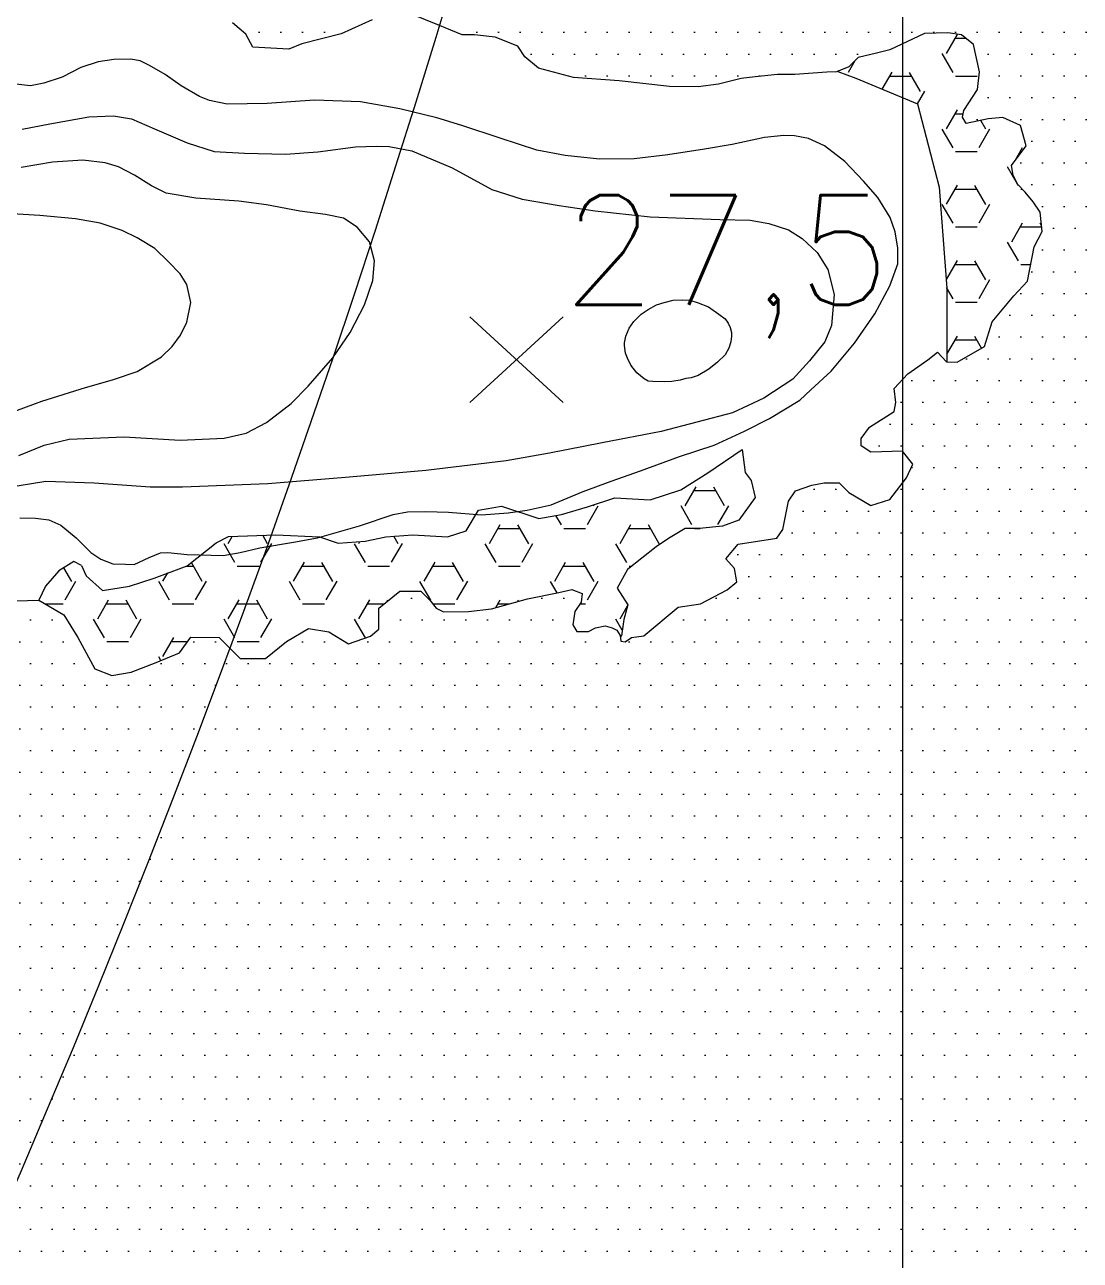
# Model space of a CAD drawing. Header units: millimetres. Extents: x 548366 to 1117317, y 7446967 to 14899125.
# Drawn here: x 558039.8 to 558424.8, y 7453801.3 to 7454251.9 of the extents above; entities that cross this region are included whole.
import ezdxf

# ---------------------------------------------------------------- set-up
doc = ezdxf.new("R2010")
doc.units = ezdxf.units.MM
doc.header["$MEASUREMENT"] = 0
for name, color, linetype in [('AFLORAMENTO_ROCHOSO', 32, 'Continuous'), ('CURVA_INTERMEDIÁRIA', 32, 'Continuous'), ('HACHURA_OCEANO', 131, 'Continuous'), ('MALHA_TM', 8, 'Continuous'), ('OCEANO', 5, 'Continuous'), ('PTO_COTADO', 7, 'Continuous'), ('RADIAIS', 222, 'Continuous')]:
    doc.layers.add(name, color=color, linetype=linetype)
doc.styles.add('ROMANS', font='romans.shx')
pattern_1 = [(0, (0, 0), (3.96875, 7.9375), [0, -7.9375])]
pattern_2 = [(0, (0, 0), (0, 13.74815), [7.9375, -15.875]), (120, (0, 0), (-11.906247155, -6.874075), [7.9375, -15.875]), (60, (7.938, 0), (-11.906247155, 6.874075), [7.9375, -15.875])]

msp = doc.modelspace()

# ---------------------------------------------------------------- hatches: boundary and pattern name
at = {"layer": 'AFLORAMENTO_ROCHOSO', "ltscale": 0.5}
h = msp.add_hatch(dxfattribs=at)
h.set_pattern_fill('HEX,_I', color=256, scale=2.5, style=2)
h.set_pattern_definition(pattern_2)
h.paths.add_polyline_path([(558404.67, 7454190.79), (558401.97, 7454193.72), (558400.36, 7454197.06), (558399.73, 7454200.6), (558405.14, 7454207.71), (558403.06, 7454215.19), (558396.53, 7454218.05), (558391.28, 7454217.57), (558383.18, 7454215.82), (558381.9, 7454218.21), (558382.37, 7454220.59), (558387.34, 7454228.31), (558388.05, 7454234.69), (558385.91, 7454244.69), (558381.46, 7454248.18), (558376.53, 7454248.98), (558368.07, 7454248.66), (558355.34, 7454242.78), (558350.56, 7454241.51), (558343.81, 7454239.9), (558340.44, 7454236.49), (558336.43, 7454234.89), (558343, 7454232.4), (558365.4, 7454223.1), (558373.4, 7454192.7), (558376.1, 7454155.8), (558376.19, 7454128.99), (558379.97, 7454128.82), (558389.93, 7454134.56), (558392.66, 7454143.54), (558400.63, 7454153.04), (558405.54, 7454158.32), (558408.02, 7454170.92), (558410.87, 7454176.48), (558410.25, 7454183.48), (558407.7, 7454187.29)])
h = msp.add_hatch(dxfattribs=at)
h.set_pattern_fill('HEX,_I', color=256, scale=2.5, style=2)
h.set_pattern_definition(pattern_2)
h.paths.add_polyline_path([(558270.2, 7454061.5), (558274.7, 7454064.5), (558280.7, 7454068.2), (558286, 7454068.2), (558294.3, 7454069), (558300.3, 7454071.2), (558306.3, 7454079.5), (558304.78, 7454085.69), (558302.6, 7454088.6), (558301.5, 7454097), (558289, 7454088.4), (558279.2, 7454082.3), (558268, 7454078.6), (558255.1, 7454079.3), (558245.09, 7454076.11), (558235.6, 7454073.3), (558227.3, 7454071.8), (558213.7, 7454076.3), (558205.4, 7454074.8), (558200.9, 7454067.3), (558194.1, 7454065.1), (558181.4, 7454065.8), (558171.5, 7454065.1), (558164, 7454063.5), (558154.2, 7454062.8), (558147.3, 7454065.1), (558131.4, 7454065.9), (558114.2, 7454065.2), (558109.7, 7454062.9), (558099.1, 7454054.6), (558087, 7454050.1), (558078, 7454047.1), (558068.2, 7454045.6), (558062.2, 7454050.9), (558060.5, 7454054.7), (558057.81, 7454056.12), (558052.23, 7454052.73), (558047.38, 7454047.15), (558044.97, 7454042.07), (558054.05, 7454036.66), (558059.16, 7454028.39), (558065.36, 7454016.95), (558071.64, 7454014.53), (558078.65, 7454015.8), (558087.83, 7454019.26), (558096.31, 7454022.79), (558100.43, 7454028.52), (558110.81, 7454028.44), (558118.48, 7454020.79), (558127.67, 7454020.79), (558135.33, 7454026.91), (558143.34, 7454031.7), (558150.82, 7454030.42), (558157.97, 7454026.13), (558165.96, 7454028.83), (558169.04, 7454031.5), (558169.04, 7454039.16), (558176.7, 7454045.28), (558184.37, 7454045.28), (558187.58, 7454042.07), (558189.9, 7454039.04), (558192.6, 7454037.77), (558201.68, 7454037.93), (558210.11, 7454038.89), (558223.18, 7454042.54), (558234.67, 7454044.87), (558239.38, 7454045.86), (558243.21, 7454044.47), (558242.77, 7454041.25), (558240.47, 7454037.86), (558239.74, 7454033), (558241.16, 7454030.62), (558245.47, 7454030.62), (558248.02, 7454031.89), (558251.53, 7454032.69), (558254.04, 7454031.89), (558255.8, 7454031.1), (558257.32, 7454028.82), (558257.5, 7454029), (558258.3, 7454035), (558259.8, 7454040.3), (558255.9, 7454046.4), (558259.7, 7454053.2)])
at = {"layer": 'HACHURA_OCEANO', "ltscale": 0.5}
h = msp.add_hatch(dxfattribs=at)
h.set_pattern_fill('DOTS', color=256, scale=5, style=0)
h.set_pattern_definition(pattern_1)
h.paths.add_polyline_path([(558365, 7454410), (558008.12, 7454410), (558010.36, 7454408.58), (558013.05, 7454400.5), (558014.9, 7454388.18), (558002.79, 7454367.35), (558001.42, 7454358.09), (558001.04, 7454352.6), (557995.78, 7454349.27), (557987.04, 7454335.66), (557986.55, 7454331.46), (557989.4, 7454328.28), (558001, 7454323.74), (558009.76, 7454323.42), (558013.11, 7454320.88), (558014.39, 7454314.36), (558013.99, 7454308.74), (558014.89, 7454306.05), (558020.28, 7454303.36), (558023.95, 7454298.46), (558030.5, 7454286.73), (558027.8, 7454277.76), (558029.5, 7454273.07), (558032.34, 7454268.46), (558035.85, 7454265.92), (558040.38, 7454263.4), (558043.97, 7454261.61), (558046.83, 7454258.29), (558051.28, 7454255.11), (558056.24, 7454253.04), (558060.22, 7454253.68), (558065.53, 7454255.33), (558085.76, 7454256.06), (558095.8, 7454259.4), (558106.86, 7454257.12), (558115.68, 7454252.57), (558120.46, 7454248.43), (558123.03, 7454243.67), (558136.15, 7454243.01), (558140.89, 7454244.88), (558155.23, 7454248.57), (558166.55, 7454253.66), (558180.89, 7454255.73), (558191.07, 7454251.59), (558199.39, 7454248.15), (558203.88, 7454248.15), (558211.46, 7454247.3), (558219.75, 7454244.12), (558222.3, 7454240.15), (558227.23, 7454236.08), (558239.96, 7454232.59), (558256.67, 7454231.47), (558274.99, 7454229.41), (558285.5, 7454229.25), (558292.82, 7454230.21), (558301.11, 7454232.27), (558306.3, 7454232.9), (558314.38, 7454233.8), (558320.67, 7454233.8), (558332.35, 7454234.65), (558335.94, 7454234.69), (558340.44, 7454236.49), (558343.81, 7454239.9), (558350.56, 7454241.51), (558355.34, 7454242.78), (558365, 7454247.24)])
h.paths.add_polyline_path([(558365, 7454126.74), (558361.9, 7454124.54), (558356.94, 7454119.25), (558357.56, 7454114.16), (558356.94, 7454110.82), (558348, 7454105.1), (558344.93, 7454101), (558344.93, 7454098.31), (558348.48, 7454096.03), (558359.97, 7454096.35), (558363.76, 7454091.58), (558361.39, 7454086.65), (558355.34, 7454078.76), (558348.48, 7454076.53), (558340.44, 7454081.26), (558336.84, 7454084.85), (558331.45, 7454084.85), (558326.96, 7454083.95), (558320.93, 7454081.94), (558318.41, 7454078.12), (558316.33, 7454067.79), (558314.1, 7454064.61), (558300.01, 7454062.42), (558295.52, 7454057.04), (558298.74, 7454053.6), (558299.54, 7454048.67), (558296.04, 7454045.81), (558286.3, 7454040.63), (558278.16, 7454039.52), (558265.61, 7454029.03), (558261.18, 7454028.36), (558258.82, 7454026.8), (558257.26, 7454027.12), (558257.07, 7454029.19), (558255.8, 7454031.1), (558254.04, 7454031.89), (558251.53, 7454032.69), (558248.02, 7454031.89), (558245.47, 7454030.62), (558241.16, 7454030.62), (558239.74, 7454033), (558240.47, 7454037.86), (558242.77, 7454041.25), (558243.21, 7454044.47), (558239.38, 7454045.86), (558234.67, 7454044.87), (558223.18, 7454042.54), (558210.11, 7454038.89), (558201.68, 7454037.93), (558192.6, 7454037.77), (558189.9, 7454039.04), (558187.58, 7454042.07), (558184.37, 7454045.28), (558176.7, 7454045.28), (558169.04, 7454039.16), (558169.04, 7454031.5), (558165.96, 7454028.83), (558157.97, 7454026.13), (558150.82, 7454030.42), (558143.34, 7454031.7), (558135.33, 7454026.91), (558127.67, 7454020.79), (558118.48, 7454020.79), (558110.81, 7454028.44), (558100.43, 7454028.52), (558096.31, 7454022.79), (558087.83, 7454019.26), (558078.65, 7454015.8), (558071.64, 7454014.53), (558065.36, 7454016.95), (558059.16, 7454028.39), (558054.05, 7454036.66), (558044.97, 7454042.07), (558036.72, 7454041.75), (558032.09, 7454035.71), (558019.5, 7454029.66), (558012.68, 7454024.42), (558003.55, 7454023.85), (557998.12, 7454023.76), (557992.57, 7454024.88), (557992.24, 7454028.69), (557990.64, 7454030.28), (557987.06, 7454030.82), (557980.46, 7454034.1), (557977.43, 7454040.14), (557976.26, 7454044.13), (557978.01, 7454048.05), (557981.7, 7454051.5), (557985.64, 7454055.93), (557988.08, 7454061.83), (557992.02, 7454063.81), (557993.99, 7454067.73), (557993.26, 7454071.67), (557989.58, 7454074.38), (557983.41, 7454077.82), (557977.5, 7454081.76), (557976.42, 7454083.81), (557973.48, 7454083.98), (557968.3, 7454088.64), (557963.63, 7454090.72), (557959.29, 7454092.34), (557956.34, 7454089.64), (557951.63, 7454090.86), (557949.19, 7454091.85), (557946.49, 7454091.1), (557944.99, 7454088.65), (557947.22, 7454085.7), (557947.69, 7454083.72), (557946.23, 7454080.77), (557942.76, 7454079.8), (557938.09, 7454075.61), (557928.75, 7454070.93), (557924.81, 7454066.76), (557923.32, 7454064.78), (557922.01, 7454062.96), (557921.79, 7454062.77), (557912.43, 7454054.2), (557907.22, 7454046.14), (557902.97, 7454042.04), (557896.47, 7454037.89), (557886.59, 7454032.43), (557882.17, 7454030.09), (557881.39, 7454029.06), (557883.47, 7454025.68), (557883.99, 7454022.82), (557882.17, 7454018.41), (557879.57, 7454016.07), (557874.36, 7454013.21), (557871.76, 7454007.5), (557868.64, 7454004.64), (557865, 7454002.37), (557865, 7453910), (558365, 7453910)])
h = msp.add_hatch(dxfattribs=at)
h.set_pattern_fill('DOTS', color=256, scale=5, style=0)
h.set_pattern_definition(pattern_1)
h.paths.add_polyline_path([(558865, 7454410), (558365, 7454410), (558365, 7454247.24), (558368.07, 7454248.66), (558376.53, 7454248.98), (558381.46, 7454248.18), (558385.91, 7454244.69), (558388.05, 7454234.69), (558387.34, 7454228.31), (558382.37, 7454220.59), (558381.9, 7454218.21), (558383.18, 7454215.82), (558391.28, 7454217.57), (558396.53, 7454218.05), (558403.06, 7454215.19), (558405.14, 7454207.71), (558399.73, 7454200.6), (558400.36, 7454197.06), (558401.97, 7454193.72), (558404.67, 7454190.79), (558407.7, 7454187.29), (558410.25, 7454183.48), (558410.87, 7454176.48), (558408.02, 7454170.92), (558405.54, 7454158.32), (558400.63, 7454153.04), (558392.66, 7454143.54), (558389.93, 7454134.56), (558379.97, 7454128.82), (558376.06, 7454129), (558372.78, 7454132.41), (558369.18, 7454129.71), (558365, 7454126.74), (558365, 7453910), (558865, 7453910)])
at = {"layer": 'HACHURA_OCEANO', "ltscale": 2.5}
h = msp.add_hatch(dxfattribs=at)
h.set_pattern_fill('DOTS', color=256, scale=5, style=0)
h.set_pattern_definition(pattern_1)
h.paths.add_polyline_path([(558367.41, 7453907.81), (558363.44, 7453915.75), (557863.37, 7453915.75), (557863.37, 7453594.88), (557863.37, 7453566.5), (557862.93, 7453554.26), (557865.25, 7453546.31), (557867.49, 7453545.06), (557872.83, 7453546.49), (557875.65, 7453544.33), (557877.97, 7453540.03), (557878.13, 7453535.23), (557874.97, 7453531.61), (557873.98, 7453529.62), (557873.98, 7453526.38), (557877.47, 7453522.64), (557879.21, 7453520.65), (557879.21, 7453517.41), (557878.47, 7453514.42), (557878.96, 7453511.93), (557878.73, 7453508.53), (557888.71, 7453500.8), (557893.19, 7453496.82), (557893.94, 7453495.57), (557892.95, 7453492.83), (557891.2, 7453491.09), (557890.29, 7453489.74), (557890.95, 7453488.85), (557895.19, 7453488.6), (557897.68, 7453488.6), (557899.74, 7453487.92), (557900.73, 7453487.26), (557902.92, 7453486.36), (557905.91, 7453486.36), (557906.41, 7453484.86), (557906.66, 7453481.62), (557906.91, 7453479.63), (557909.41, 7453478.63), (557910.9, 7453479.13), (557913.15, 7453478.14), (557915.48, 7453478.32), (557918.29, 7453477.82), (557919.12, 7453474.84), (557919.62, 7453471.03), (557917.39, 7453469.17), (557912.16, 7453467.22), (557908.19, 7453468.38), (557905.42, 7453468.17), (557903.92, 7453465.93), (557903.67, 7453464.93), (557899.39, 7453461.03), (557894.19, 7453460.45), (557888.95, 7453456.22), (557882.22, 7453450.98), (557874.74, 7453446.5), (557871, 7453445.26), (557870, 7453444.01), (557869.25, 7453443.76), (557867.91, 7453439.84), (557862.28, 7453436.09), (557859.41, 7453431.56), (557863.37, 7453423.62), (557859.41, 7453415.69), (557871.31, 7453407.75), (557887.19, 7453407.75), (557990.38, 7453407.75), (558363.44, 7453407.75), (558367.41, 7453415.69)])
at = {"layer": 'HACHURA_OCEANO', "ltscale": 0.5}
h = msp.add_hatch(dxfattribs=at)
h.set_pattern_fill('DOTS', color=256, scale=5, style=0)
h.set_pattern_definition(pattern_1)
h.paths.add_polyline_path([(558865, 7453910), (558365, 7453910), (558365, 7453410), (558865, 7453410)])

# ---------------------------------------------------------------- linework, layer by layer
at = {"layer": 'AFLORAMENTO_ROCHOSO'}
for points in [[(558336.43, 7454234.89), (558343, 7454232.4), (558365.4, 7454223.1), (558373.4, 7454192.7), (558376.1, 7454155.8), (558376.19, 7454128.99)], [(558060.5, 7454054.7), (558062.2, 7454050.9), (558068.2, 7454045.6), (558078, 7454047.1), (558087, 7454050.1), (558099.1, 7454054.6), (558109.7, 7454062.9), (558114.2, 7454065.2), (558131.4, 7454065.9), (558147.3, 7454065.1), (558154.2, 7454062.8), (558164, 7454063.5), (558171.5, 7454065.1), (558181.4, 7454065.8), (558194.1, 7454065.1), (558200.9, 7454067.3), (558205.4, 7454074.8), (558213.7, 7454076.3), (558227.3, 7454071.8), (558235.6, 7454073.3), (558245.09, 7454076.11), (558255.1, 7454079.3), (558268, 7454078.6), (558279.2, 7454082.3), (558289, 7454088.4), (558301.5, 7454097)], [(558301.5, 7454097), (558302.6, 7454088.6), (558304.78, 7454085.69), (558306.3, 7454079.5), (558300.3, 7454071.2), (558294.3, 7454069), (558286, 7454068.2), (558280.7, 7454068.2), (558274.7, 7454064.5), (558270.2, 7454061.5), (558259.7, 7454053.2), (558255.9, 7454046.4), (558259.8, 7454040.3), (558258.3, 7454035), (558257.5, 7454029), (558257.12, 7454028.63)]]:
    msp.add_lwpolyline(points, dxfattribs=at)
at = {"layer": 'AFLORAMENTO_ROCHOSO', "ltscale": 0.5}
msp.add_lwpolyline([(558060.5, 7454054.7), (558057.81, 7454056.12), (558052.23, 7454052.73), (558047.38, 7454047.15), (558044.97, 7454042.07)], dxfattribs=at)
at = {"layer": 'CURVA_INTERMEDIÁRIA'}
for points, elevation in [([(558038.07, 7454072.08), (558043.81, 7454071.96), (558048.69, 7454071.32), (558053.04, 7454069.41), (558058.66, 7454064.75), (558063.96, 7454059.46), (558067.57, 7454057.02), (558071.92, 7454055.32), (558076.56, 7454055.1), (558079.72, 7454055.07), (558085.24, 7454057.61), (558089.37, 7454059.31), (558092.02, 7454059.39), (558099.14, 7454058.72), (558112.28, 7454058.27), (558118.4, 7454059.37), (558125.63, 7454061.14), (558137.87, 7454063.13), (558146.66, 7454064.79), (558161.99, 7454069.11), (558174.22, 7454073.24), (558179.45, 7454074.24), (558186.12, 7454074.35), (558194.35, 7454074.12), (558206.47, 7454073.12), (558216.15, 7454073.9), (558223.04, 7454074.9), (558231.86, 7454076.76), (558243.52, 7454081.63), (558253.7, 7454085.45), (558264.38, 7454089.23), (558278.61, 7454094.44), (558291.35, 7454098.59), (558302.38, 7454103.67), (558311.52, 7454108.3), (558322.49, 7454114.95), (558326.52, 7454118.76), (558333.94, 7454125.54), (558342.43, 7454135.71), (558349.85, 7454146.41), (558355.37, 7454156.68), (558358.34, 7454164.63), (558358.23, 7454170.46), (558357.28, 7454176.39), (558355.47, 7454181.56), (558351.02, 7454188.87), (558345.82, 7454194.8), (558338.93, 7454202), (558331.51, 7454207.73), (558325.68, 7454210.37), (558320.59, 7454211.43), (558316.71, 7454211.49), (558309.71, 7454210.82), (558297.82, 7454208.27), (558287.81, 7454206.49), (558274.37, 7454204.38), (558262.14, 7454202.94), (558249.49, 7454202.82), (558236.95, 7454204.2), (558226.66, 7454206.11), (558213.21, 7454210.52), (558199.21, 7454215.18), (558190.09, 7454217.93), (558176.62, 7454221.22), (558162.31, 7454223.76), (558145.55, 7454224.4), (558128.31, 7454223.2), (558113.64, 7454222.97), (558107.29, 7454224.29), (558103.58, 7454225.77), (558096.9, 7454229.59), (558091.07, 7454233.72), (558085.34, 7454237), (558081.95, 7454238.7), (558078.47, 7454239.37), (558072.36, 7454239.25), (558066.69, 7454238.36), (558060.36, 7454236.26), (558053.46, 7454232.82), (558046.79, 7454230.6), (558041.9, 7454229.61), (558036.6, 7454230.27)], 10), ([(558038.97, 7454213.85), (558049.02, 7454215.72), (558063.28, 7454218.25), (558072.19, 7454218.68), (558078.76, 7454217.62), (558087.14, 7454213.91), (558099.13, 7454208.82), (558108.99, 7454205.64), (558119.95, 7454205.03), (558134.94, 7454204.69), (558146.69, 7454205.54), (558160.49, 7454207.41), (558167.98, 7454207.59), (558172.81, 7454207.44), (558181.08, 7454205.85), (558195.71, 7454199.71), (558210.24, 7454191.78), (558221.26, 7454188.31), (558234.72, 7454185.98), (558247.87, 7454184.07), (558267.91, 7454181.85), (558293.37, 7454180.89), (558304.39, 7454180.58), (558311.25, 7454179.36), (558318.36, 7454177.13), (558323.34, 7454173.95), (558328.86, 7454168.76), (558332.78, 7454162.62), (558335.01, 7454153.5), (558334.05, 7454142.17), (558331.72, 7454136.23), (558326.09, 7454129.25), (558320.05, 7454122.68), (558309.38, 7454115.7), (558298.03, 7454110.35), (558271.94, 7454103.56), (558250.42, 7454099.43), (558231.24, 7454095.64), (558215.45, 7454092.88), (558186.14, 7454089.32), (558156.82, 7454086.78), (558128.52, 7454084.41), (558097.33, 7454083.2), (558085.57, 7454083.21), (558065.13, 7454084.67), (558047.54, 7454085.27), (558032.57, 7454082.87)], 20), ([(558037.66, 7454094.78), (558046.89, 7454098.6), (558056.08, 7454100.78), (558076.12, 7454101.59), (558096.58, 7454100.42), (558112.6, 7454101.16), (558120.66, 7454102.96), (558128.08, 7454106.78), (558136.99, 7454113.77), (558143.22, 7454120.09), (558152.23, 7454130.37), (558158.49, 7454139.69), (558163.79, 7454149.75), (558166.76, 7454158.62), (558167.4, 7454165.83), (558165.6, 7454172.71), (558161.14, 7454178.12), (558156.16, 7454181.3), (558149.58, 7454182.67), (558140.15, 7454183.84), (558128.08, 7454186.19), (558117.88, 7454187.54), (558102.31, 7454188.63), (558091.49, 7454190.43), (558086.08, 7454193.08), (558079.83, 7454197), (558073.99, 7454200.07), (558069.23, 7454201.47), (558061.06, 7454202.49), (558049.99, 7454201.81), (558038.57, 7454199.77)], 30), ([(558033.95, 7454110.04), (558046.04, 7454114.63), (558061.99, 7454119.6), (558071.88, 7454122.36), (558080.89, 7454125.42), (558089.69, 7454130.72), (558093.61, 7454134.52), (558096.69, 7454138.65), (558099.02, 7454143.42), (558100.4, 7454150.62), (558099.02, 7454157.09), (558096.48, 7454161.01), (558092.34, 7454165.46), (558087.25, 7454170.22), (558080.89, 7454174.14), (558075.38, 7454176.9), (558067.31, 7454179.52), (558058.4, 7454181.11), (558045.36, 7454182.27), (558035.29, 7454182.91)], 40), ([(558280.96, 7454122.84), (558278.84, 7454122.31), (558275.87, 7454121.78), (558273.11, 7454121.67), (558268.87, 7454121.78), (558267.28, 7454121.89), (558265.79, 7454122.73), (558263.14, 7454124.96), (558260.92, 7454127.71), (558259.75, 7454130.26), (558259.01, 7454132.16), (558258.58, 7454134.92), (558258.58, 7454135.87), (558259.11, 7454138.31), (558260.28, 7454141.17), (558261.98, 7454143.6), (558264.63, 7454146.36), (558267.28, 7454148.05), (558270.25, 7454149.75), (558273.11, 7454150.6), (558276.29, 7454151.44), (558279.69, 7454151.55), (558282.44, 7454151.44), (558285.41, 7454150.49), (558289.23, 7454149.01), (558293.05, 7454146.36), (558295.27, 7454144.66), (558296.44, 7454143.08), (558297.18, 7454141.49), (558297.61, 7454139.68), (558297.61, 7454138.31), (558297.39, 7454136.19), (558296.65, 7454133.96), (558295.27, 7454131.53), (558292.52, 7454128.77), (558289.34, 7454126.23), (558285.41, 7454123.9), (558282.87, 7454123.05), (558280.96, 7454122.84)], 30)]:
    msp.add_lwpolyline(points, dxfattribs=dict(at, elevation=elevation))
at = {"layer": 'MALHA_TM'}
msp.add_lwpolyline([(558360, 7460415), (558360, 7450410)], dxfattribs=at)
at = {"layer": 'OCEANO'}
for points in [[(558036.72, 7454041.75), (558044.97, 7454042.07), (558054.05, 7454036.66), (558059.16, 7454028.39), (558065.36, 7454016.95), (558071.64, 7454014.53), (558078.65, 7454015.8), (558087.83, 7454019.26), (558096.31, 7454022.79), (558100.43, 7454028.52), (558110.81, 7454028.44), (558118.48, 7454020.79), (558127.67, 7454020.79), (558135.33, 7454026.91), (558143.34, 7454031.7), (558150.82, 7454030.42), (558157.97, 7454026.13), (558165.96, 7454028.83), (558169.04, 7454031.5), (558169.04, 7454039.16), (558176.7, 7454045.28), (558184.37, 7454045.28), (558187.58, 7454042.07), (558189.9, 7454039.04), (558192.6, 7454037.77), (558201.68, 7454037.93), (558210.11, 7454038.89), (558223.18, 7454042.54), (558234.67, 7454044.87), (558239.38, 7454045.86), (558243.21, 7454044.47), (558242.77, 7454041.25), (558240.47, 7454037.86), (558239.74, 7454033), (558241.16, 7454030.62), (558245.47, 7454030.62), (558248.02, 7454031.89), (558251.53, 7454032.69), (558254.04, 7454031.89), (558255.8, 7454031.1), (558257.07, 7454029.19), (558257.26, 7454027.12), (558258.82, 7454026.8), (558261.18, 7454028.36), (558265.61, 7454029.03), (558278.16, 7454039.52), (558286.3, 7454040.63), (558296.04, 7454045.81), (558299.54, 7454048.67), (558298.74, 7454053.6), (558295.52, 7454057.04), (558300.01, 7454062.42), (558314.1, 7454064.61), (558316.33, 7454067.79), (558318.41, 7454078.12), (558320.93, 7454081.94), (558326.96, 7454083.95), (558331.45, 7454084.85), (558336.84, 7454084.85), (558340.44, 7454081.26), (558348.48, 7454076.53), (558355.34, 7454078.76), (558361.39, 7454086.65), (558363.76, 7454091.58), (558359.97, 7454096.35), (558348.48, 7454096.03), (558344.93, 7454098.31), (558344.93, 7454101), (558348, 7454105.1), (558356.94, 7454110.82), (558357.56, 7454114.16), (558356.94, 7454119.25), (558361.9, 7454124.54), (558369.18, 7454129.71), (558372.78, 7454132.41), (558376.06, 7454129), (558379.97, 7454128.82), (558389.93, 7454134.56), (558392.66, 7454143.54), (558400.63, 7454153.04), (558405.54, 7454158.32), (558408.02, 7454170.92), (558410.87, 7454176.48), (558410.25, 7454183.48), (558407.7, 7454187.29), (558404.67, 7454190.79), (558401.97, 7454193.72), (558400.36, 7454197.06), (558399.73, 7454200.6), (558405.14, 7454207.71), (558403.06, 7454215.19), (558396.53, 7454218.05), (558391.28, 7454217.57), (558383.18, 7454215.82), (558381.9, 7454218.21), (558382.37, 7454220.59), (558387.34, 7454228.31), (558388.05, 7454234.69), (558385.91, 7454244.69), (558381.46, 7454248.18), (558376.53, 7454248.98), (558368.07, 7454248.66), (558355.34, 7454242.78), (558350.56, 7454241.51), (558343.81, 7454239.9), (558340.44, 7454236.49), (558335.94, 7454234.69), (558332.35, 7454234.65), (558320.67, 7454233.8), (558314.38, 7454233.8), (558306.3, 7454232.9), (558301.11, 7454232.27), (558292.82, 7454230.21), (558285.5, 7454229.25), (558274.99, 7454229.41), (558256.67, 7454231.47), (558239.96, 7454232.59), (558227.23, 7454236.08), (558222.3, 7454240.15), (558219.75, 7454244.12), (558211.46, 7454247.3), (558203.88, 7454248.15), (558199.39, 7454248.15), (558191.07, 7454251.59), (558180.89, 7454255.73)], [(558166.55, 7454253.66), (558155.23, 7454248.57), (558140.89, 7454244.88), (558136.15, 7454243.01), (558123.03, 7454243.67), (558120.46, 7454248.43), (558115.68, 7454252.57)]]:
    msp.add_lwpolyline(points, dxfattribs=at)
at = {"layer": 'PTO_COTADO'}
for points in [[(558202.14, 7454114.06), (558236.22, 7454145.33)], [(558202.14, 7454145.33), (558236.22, 7454114.06)]]:
    msp.add_lwpolyline(points, dxfattribs=at)
at = {"layer": 'RADIAIS', "linetype": 'Continuous', "ltscale": 2.5}
for radius in [4998.2, 3998.56]:
    msp.add_circle((554363.71, 7455412.75), radius, dxfattribs=at)

# ---------------------------------------------------------------- texts
at = {"layer": 'PTO_COTADO', "style": 'ROMANS'}
msp.add_attdef('27,5', (558235.83, 7454149.74), '', height=40, dxfattribs=at)

doc.saveas('drawing.dxf')
